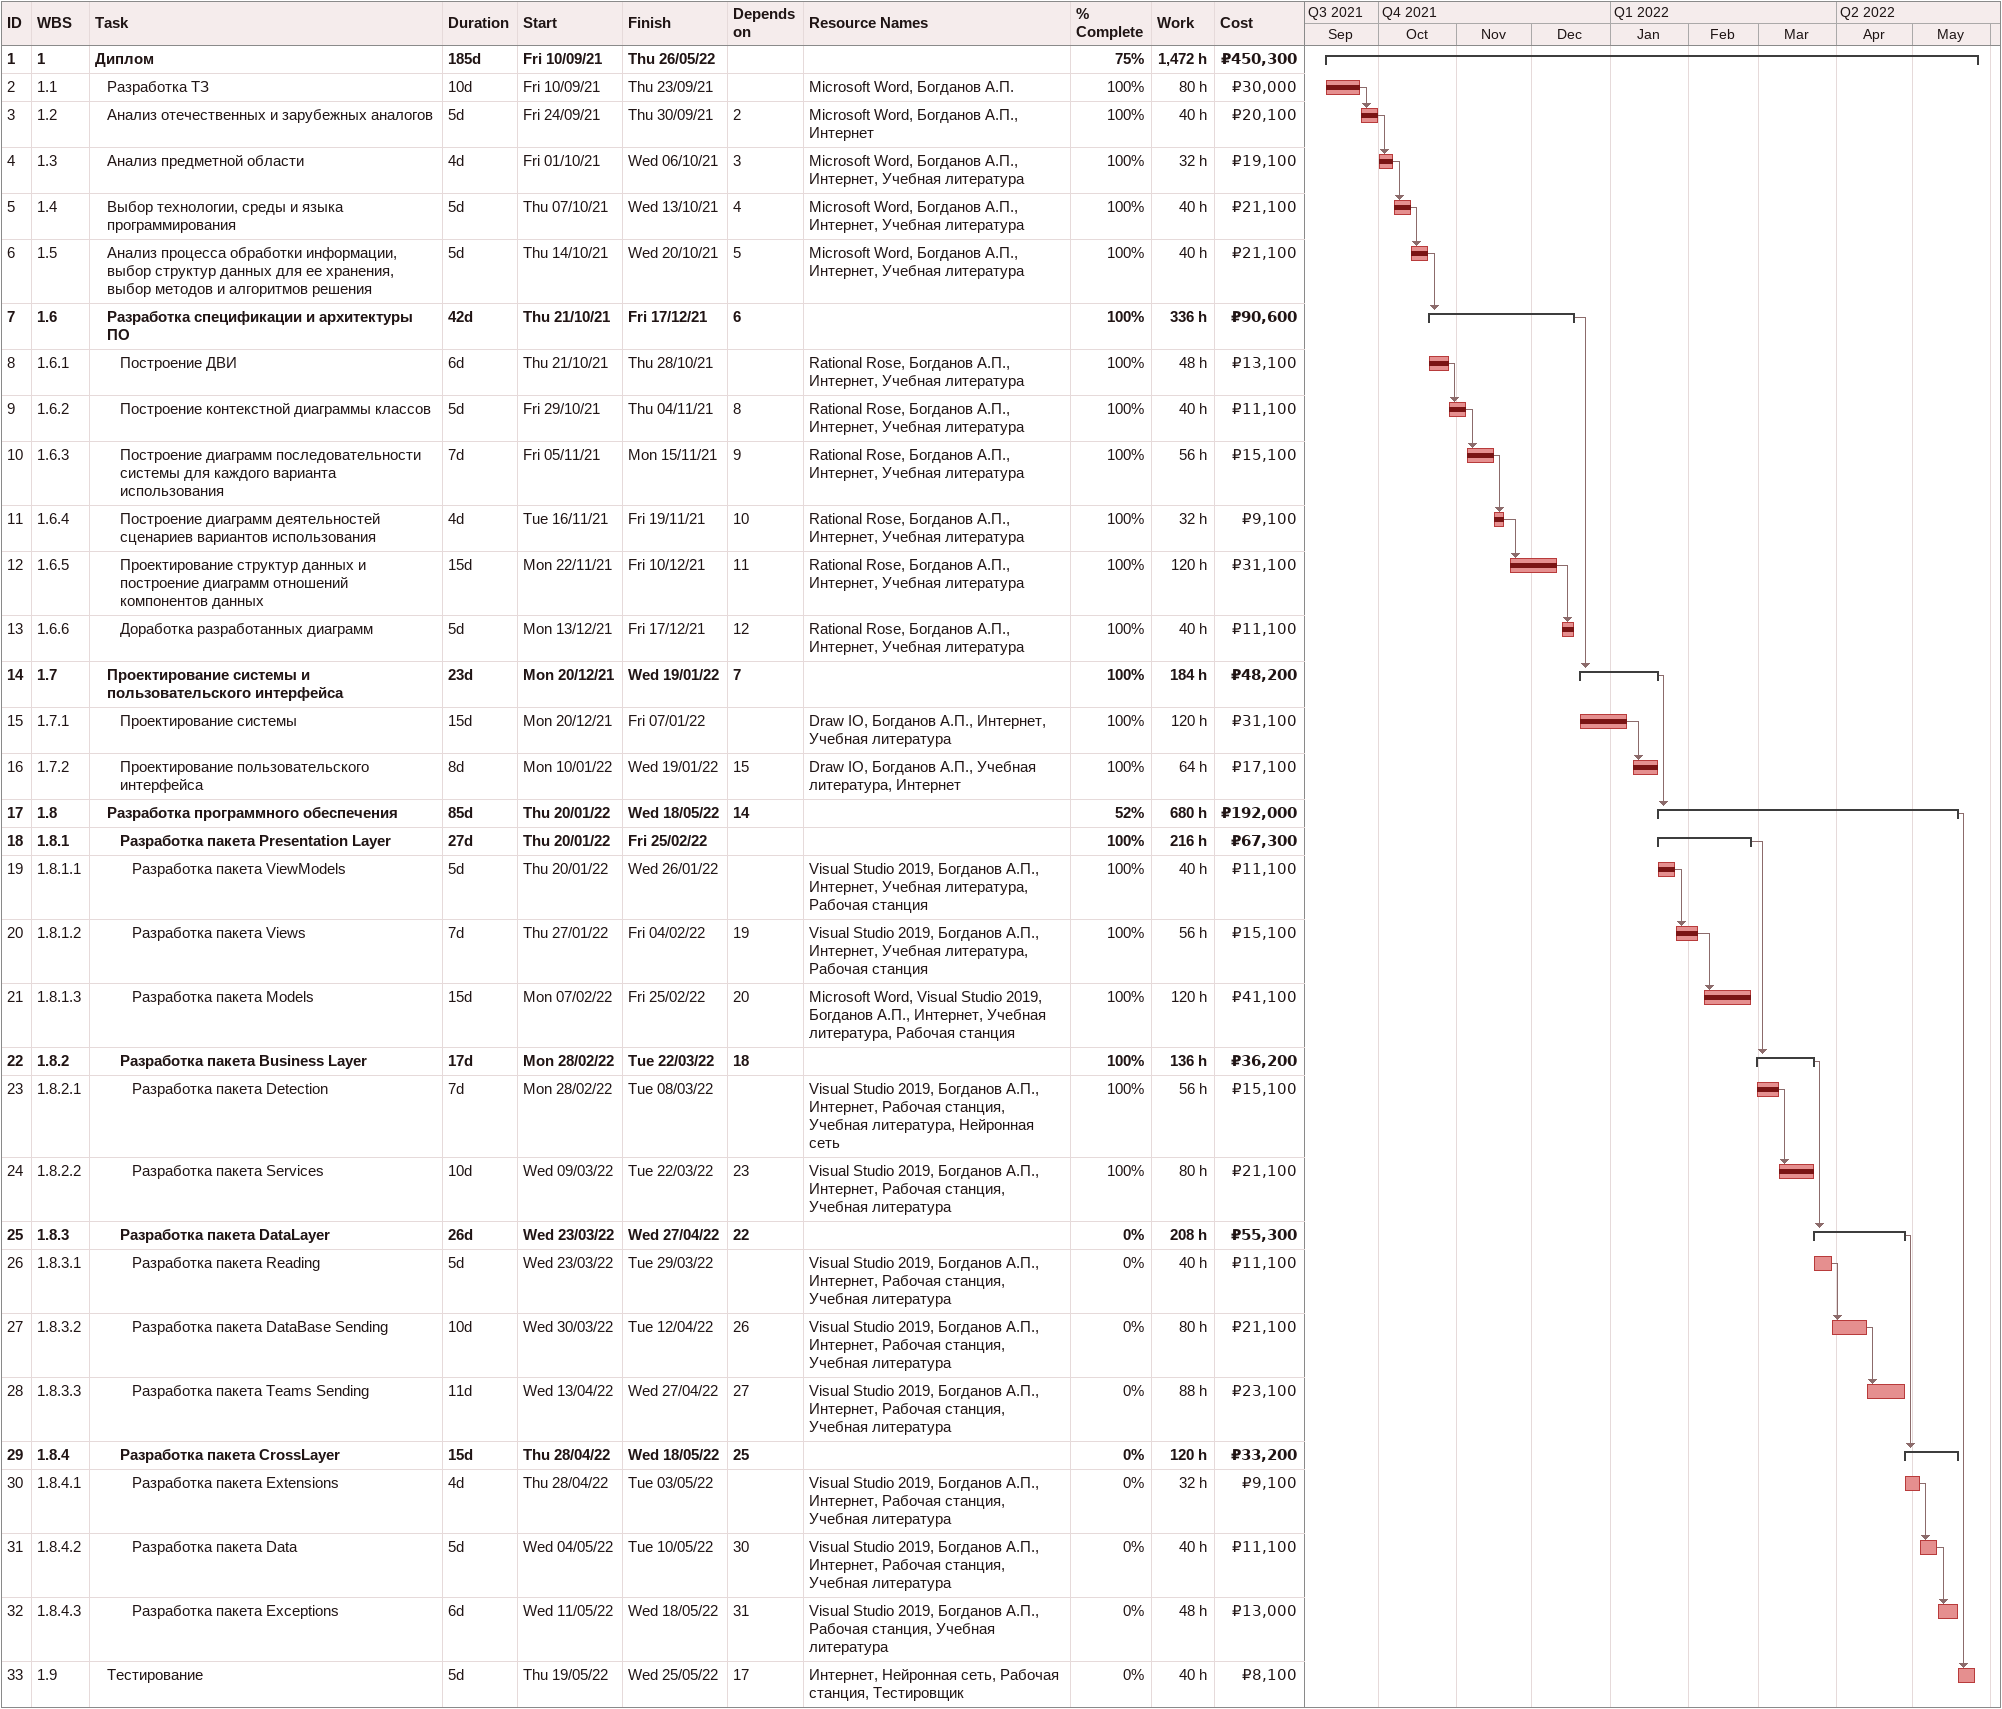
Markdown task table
| ID | WBS | Task | Duration | Start | Finish | Predecessors | Resources | % complete | Work (h) | Cost (₽) |
|---|---|---|---|---|---|---|---|---|---|---|
| 1 | 1 | **Диплом** | 185d | 2021-09-10 | 2022-05-26 |  |  | 75 | 1472 | 450300 |
| 2 | 1.1 | Разработка ТЗ | 10d | 2021-09-10 | 2021-09-23 |  | Microsoft Word, Богданов А.П. | 100 | 80 | 30000 |
| 3 | 1.2 | Анализ отечественных и зарубежных аналогов | 5d | 2021-09-24 | 2021-09-30 | 2 | Microsoft Word, Богданов А.П., Интернет | 100 | 40 | 20100 |
| 4 | 1.3 | Анализ предметной области | 4d | 2021-10-01 | 2021-10-06 | 3 | Microsoft Word, Богданов А.П., Интернет, Учебная литература | 100 | 32 | 19100 |
| 5 | 1.4 | Выбор технологии, среды и языка программирования | 5d | 2021-10-07 | 2021-10-13 | 4 | Microsoft Word, Богданов А.П., Интернет, Учебная литература | 100 | 40 | 21100 |
| 6 | 1.5 | Анализ процесса обработки информации, выбор структур данных для ее хранения, выбор методов и алгоритмов решения | 5d | 2021-10-14 | 2021-10-20 | 5 | Microsoft Word, Богданов А.П., Интернет, Учебная литература | 100 | 40 | 21100 |
| 7 | 1.6 | **Разработка спецификации и архитектуры ПО** | 42d | 2021-10-21 | 2021-12-17 | 6 |  | 100 | 336 | 90600 |
| 8 | 1.6.1 | Построение ДВИ | 6d | 2021-10-21 | 2021-10-28 |  | Rational Rose, Богданов А.П., Интернет, Учебная литература | 100 | 48 | 13100 |
| 9 | 1.6.2 | Построение контекстной диаграммы классов | 5d | 2021-10-29 | 2021-11-04 | 8 | Rational Rose, Богданов А.П., Интернет, Учебная литература | 100 | 40 | 11100 |
| 10 | 1.6.3 | Построение диаграмм последовательности системы для каждого варианта использования | 7d | 2021-11-05 | 2021-11-15 | 9 | Rational Rose, Богданов А.П., Интернет, Учебная литература | 100 | 56 | 15100 |
| 11 | 1.6.4 | Построение диаграмм деятельностей сценариев вариантов использования | 4d | 2021-11-16 | 2021-11-19 | 10 | Rational Rose, Богданов А.П., Интернет, Учебная литература | 100 | 32 | 9100 |
| 12 | 1.6.5 | Проектирование структур данных и построение диаграмм отношений компонентов данных | 15d | 2021-11-22 | 2021-12-10 | 11 | Rational Rose, Богданов А.П., Интернет, Учебная литература | 100 | 120 | 31100 |
| 13 | 1.6.6 | Доработка разработанных диаграмм | 5d | 2021-12-13 | 2021-12-17 | 12 | Rational Rose, Богданов А.П., Интернет, Учебная литература | 100 | 40 | 11100 |
| 14 | 1.7 | **Проектирование системы и пользовательского интерфейса** | 23d | 2021-12-20 | 2022-01-19 | 7 |  | 100 | 184 | 48200 |
| 15 | 1.7.1 | Проектирование системы | 15d | 2021-12-20 | 2022-01-07 |  | Draw IO, Богданов А.П., Интернет, Учебная литература | 100 | 120 | 31100 |
| 16 | 1.7.2 | Проектирование пользовательского интерфейса | 8d | 2022-01-10 | 2022-01-19 | 15 | Draw IO, Богданов А.П., Учебная литература, Интернет | 100 | 64 | 17100 |
| 17 | 1.8 | **Разработка программного обеспечения** | 85d | 2022-01-20 | 2022-05-18 | 14 |  | 52 | 680 | 192000 |
| 18 | 1.8.1 | **Разработка пакета Presentation Layer** | 27d | 2022-01-20 | 2022-02-25 |  |  | 100 | 216 | 67300 |
| 19 | 1.8.1.1 | Разработка пакета ViewModels | 5d | 2022-01-20 | 2022-01-26 |  | Visual Studio 2019, Богданов А.П., Интернет, Учебная литература, Рабочая станция | 100 | 40 | 11100 |
| 20 | 1.8.1.2 | Разработка пакета Views | 7d | 2022-01-27 | 2022-02-04 | 19 | Visual Studio 2019, Богданов А.П., Интернет, Учебная литература, Рабочая станция | 100 | 56 | 15100 |
| 21 | 1.8.1.3 | Разработка пакета Models | 15d | 2022-02-07 | 2022-02-25 | 20 | Microsoft Word, Visual Studio 2019, Богданов А.П., Интернет, Учебная литература, Рабочая станция | 100 | 120 | 41100 |
| 22 | 1.8.2 | **Разработка пакета Business Layer** | 17d | 2022-02-28 | 2022-03-22 | 18 |  | 100 | 136 | 36200 |
| 23 | 1.8.2.1 | Разработка пакета Detection | 7d | 2022-02-28 | 2022-03-08 |  | Visual Studio 2019, Богданов А.П., Интернет, Рабочая станция, Учебная литература, Нейронная сеть | 100 | 56 | 15100 |
| 24 | 1.8.2.2 | Разработка пакета Services | 10d | 2022-03-09 | 2022-03-22 | 23 | Visual Studio 2019, Богданов А.П., Интернет, Рабочая станция, Учебная литература | 100 | 80 | 21100 |
| 25 | 1.8.3 | **Разработка пакета DataLayer** | 26d | 2022-03-23 | 2022-04-27 | 22 |  | 0 | 208 | 55300 |
| 26 | 1.8.3.1 | Разработка пакета Reading | 5d | 2022-03-23 | 2022-03-29 |  | Visual Studio 2019, Богданов А.П., Интернет, Рабочая станция, Учебная литература | 0 | 40 | 11100 |
| 27 | 1.8.3.2 | Разработка пакета DataBase Sending | 10d | 2022-03-30 | 2022-04-12 | 26 | Visual Studio 2019, Богданов А.П., Интернет, Рабочая станция, Учебная литература | 0 | 80 | 21100 |
| 28 | 1.8.3.3 | Разработка пакета Teams Sending | 11d | 2022-04-13 | 2022-04-27 | 27 | Visual Studio 2019, Богданов А.П., Интернет, Рабочая станция, Учебная литература | 0 | 88 | 23100 |
| 29 | 1.8.4 | **Разработка пакета CrossLayer** | 15d | 2022-04-28 | 2022-05-18 | 25 |  | 0 | 120 | 33200 |
| 30 | 1.8.4.1 | Разработка пакета Extensions | 4d | 2022-04-28 | 2022-05-03 |  | Visual Studio 2019, Богданов А.П., Интернет, Рабочая станция, Учебная литература | 0 | 32 | 9100 |
| 31 | 1.8.4.2 | Разработка пакета Data | 5d | 2022-05-04 | 2022-05-10 | 30 | Visual Studio 2019, Богданов А.П., Интернет, Рабочая станция, Учебная литература | 0 | 40 | 11100 |
| 32 | 1.8.4.3 | Разработка пакета Exceptions | 6d | 2022-05-11 | 2022-05-18 | 31 | Visual Studio 2019, Богданов А.П., Рабочая станция, Учебная литература | 0 | 48 | 13000 |
| 33 | 1.9 | Тестирование | 5d | 2022-05-19 | 2022-05-25 | 17 | Интернет, Нейронная сеть, Рабочая станция, Тестировщик | 0 | 40 | 8100 |
